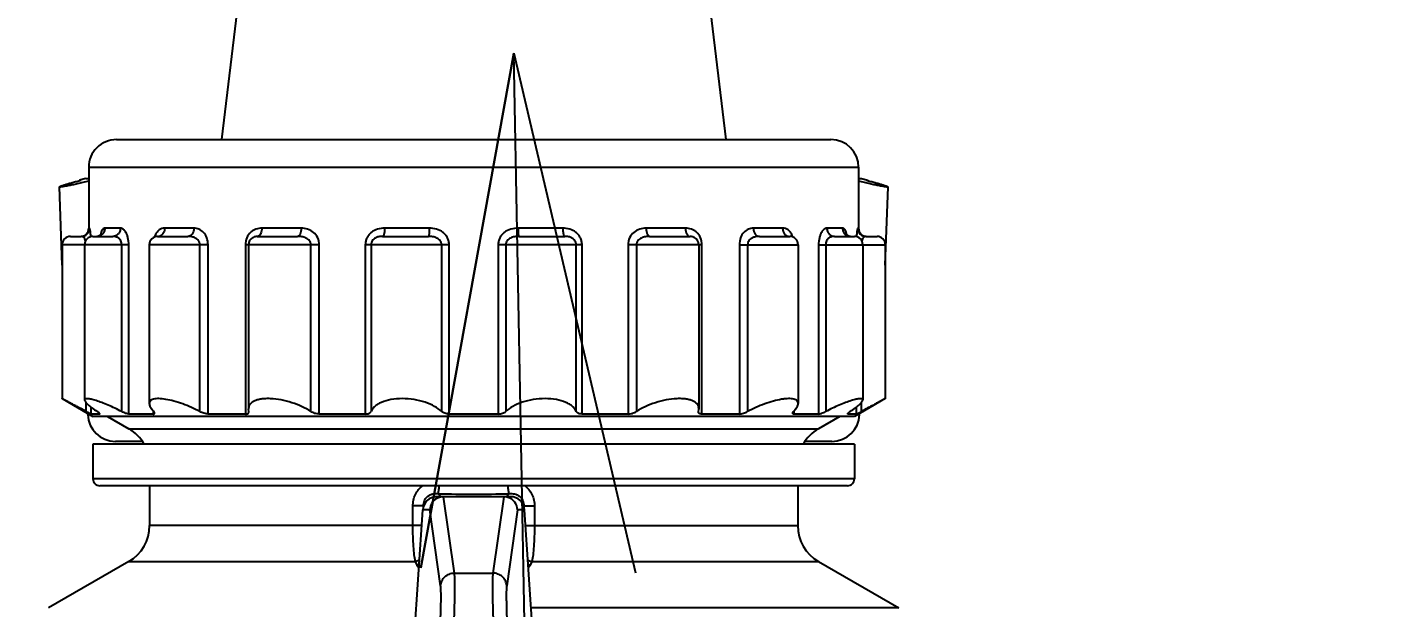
# Model space of a CAD drawing. Header units: millimetres. Extents: x -8417289 to 9420486, y 0 to 166066.
# Drawn here: x -211174.2 to -210978.3, y 101708.2 to 101792.1 of the extents above; entities that cross this region are included whole.
import ezdxf
from ezdxf import colors
from ezdxf.entities.mleader import LeaderData, LeaderLine
from ezdxf.math import Vec2, Vec3

# ---------------------------------------------------------------- set-up
doc = ezdxf.new("R2010")
doc.units = ezdxf.units.MM
doc.header["$MEASUREMENT"] = 0
doc.layers.get('0').update_dxf_attribs({"color": 250, "lineweight": 9})
doc.layers.add('_АР ТЕКСТ', color=250, linetype='Continuous', lineweight=25)
doc.layers.add('АР_тонкая линия', color=250, linetype='Continuous', lineweight=0)
doc.layers.add('ТХ_ВК_трапы', color=5, linetype='Continuous')
doc.layers.add('ТХ_сантехника', color=253, linetype='Continuous')
doc.styles.add('ISOCPEUR', font='isocpeur.TTF')

# ---------------------------------------------------------------- blocks, each defined once
blk = doc.blocks.new('_DotSmall')
at = {"color": 0, "linetype": 'ByBlock', "const_width": 0.5}
blk.add_lwpolyline([(-0.0625, 0, 1), (0.0625, 0, 1)], format="xyb", close=True, dxfattribs=at)
blk = doc.blocks.new('Поливочный кран1.')
at = {"linetype": 'Continuous'}
for p, q in [((-10.07, -188.4), (-7.4, -228.45)), ((9.94, -188.4), (7.28, -228.45)), ((-61.46, -214.3), (-8.35, -214.3)), ((-49.86, -220.99), (-61.46, -214.3)), ((49.74, -220.99), (61.34, -214.3)), ((-6.4, -228.45), (-4.83, -217.5)), ((4.71, -217.5), (6.28, -228.45)), ((-4.42, -230.35), (-2.84, -219.33)), ((2.71, -219.33), (-2.84, -219.33)), ((2.71, -219.33), (4.29, -230.35)), ((-8.48, -220.99), (-49.86, -220.99)), ((-8.48, -220.99), (-8.23, -220.47)), ((8.11, -220.47), (8.36, -220.99)), ((49.74, -220.99), (8.36, -220.99)), ((-46.86, -231.95), (-46.86, -226.19)), ((-7.56, -226.19), (-46.86, -226.19)), ((-8.85, -229.02), (-8.85, -226.19)), ((7.43, -226.19), (46.74, -226.19)), ((8.72, -226.19), (8.72, -229.02)), ((46.74, -231.95), (46.74, -226.19)), ((-7.29, -229.02), (-8.85, -229.02)), ((-7.4, -228.45), (-6.4, -228.45)), ((6.28, -228.45), (7.28, -228.45)), ((7.16, -229.01), (7.17, -229.02)), ((7.17, -229.02), (8.72, -229.02)), ((-5.38, -230.35), (5.25, -230.35)), ((-5.2, -230.79), (-4.76, -230.35)), ((4.63, -230.35), (5.08, -230.79)), ((-55.06, -237.95), (-55.06, -232.95)), ((-55.06, -232.95), (54.94, -232.95)), ((-54.06, -231.95), (53.94, -231.95)), ((54.94, -237.95), (54.94, -232.95)), ((-55.06, -237.95), (54.94, -237.95)), ((-51.8, -238.35), (-47.92, -238.35)), ((47.8, -238.35), (51.68, -238.35)), ((-52.94, -241.95), (-49.86, -240.17)), ((49.74, -240.17), (-49.86, -240.17)), ((52.82, -241.95), (49.74, -240.17)), ((-59.51, -244.52), (-55.06, -241.95)), ((-56.05, -243.99), (-56.05, -242.66)), ((-55.8, -242.21), (-55.81, -242.38)), ((-55.8, -242.21), (-55.51, -242.21)), ((-55.32, -243.3), (-55.32, -242.3)), ((-55.32, -242.3), (-54.09, -242.3)), ((-55.06, -241.95), (54.94, -241.95)), ((-54.09, -242.3), (-54.09, -242.37)), ((-54.09, -242.3), (-54.06, -242.32)), ((-50.91, -266.75), (-50.91, -242.66)), ((-49.88, -266.75), (-49.88, -242.3)), ((-49.88, -242.3), (-46.35, -242.3)), ((-46.35, -242.3), (-46.35, -242.66)), ((-39.63, -266.75), (-39.63, -242.66)), ((-38.44, -266.75), (-38.44, -242.3)), ((-38.44, -242.3), (-33.02, -242.3)), ((-33.02, -242.3), (-33.02, -266.75)), ((-32.53, -242.58), (-32.59, -243.03)), ((-23.58, -266.75), (-23.58, -242.66)), ((-22.36, -266.75), (-22.36, -242.3)), ((-22.36, -242.3), (-15.72, -242.3)), ((-15.72, -242.3), (-15.72, -266.75)), ((-14.88, -242.66), (-14.88, -266.75)), ((-4.69, -266.75), (-4.69, -242.66)), ((-3.6, -266.75), (-3.6, -242.3)), ((-3.6, -242.3), (3.48, -242.3)), ((3.48, -242.3), (3.48, -266.75)), ((4.56, -242.66), (4.56, -266.75)), ((14.76, -266.75), (14.76, -242.66)), ((15.59, -266.75), (15.59, -242.3)), ((15.59, -242.3), (22.24, -242.3)), ((22.24, -242.3), (22.24, -266.75)), ((23.45, -242.66), (23.45, -266.75)), ((32.41, -242.58), (32.47, -243.03)), ((32.89, -266.75), (32.89, -242.3)), ((32.89, -242.3), (38.31, -242.3)), ((38.31, -242.3), (38.31, -266.75)), ((39.5, -242.66), (39.5, -266.75)), ((46.22, -242.75), (46.22, -242.3)), ((46.22, -242.3), (49.76, -242.3)), ((49.76, -242.3), (49.76, -266.75)), ((50.78, -242.66), (50.78, -266.75)), ((53.97, -242.3), (53.93, -242.32)), ((53.97, -242.37), (53.97, -242.3)), ((53.97, -242.3), (55.2, -242.3)), ((59.38, -244.52), (54.94, -241.95)), ((55.2, -242.3), (55.2, -243.3)), ((55.39, -242.21), (55.68, -242.21)), ((55.68, -242.21), (55.68, -242.38)), ((55.93, -242.66), (55.93, -243.99)), ((-59.52, -266.75), (-59.52, -244.52)), ((-56.27, -266.75), (-56.27, -244.33)), ((-46.92, -266.75), (-46.92, -243.83)), ((-32.59, -266.75), (-32.59, -243.01)), ((32.47, -266.75), (32.47, -243.01)), ((46.79, -266.75), (46.79, -243.83)), ((56.14, -266.75), (56.14, -244.33)), ((59.39, -266.75), (59.39, -244.52)), ((-59.52, -263.79), (-59.91, -275.12)), ((59.39, -263.79), (59.78, -275.12)), ((-49.88, -266.75), (-59.52, -266.75)), ((-56.76, -267.95), (-58.32, -267.95)), ((-52.2, -267.95), (-55.07, -267.95)), ((-38.44, -266.75), (-46.92, -266.75)), ((-41.34, -267.95), (-45.72, -267.95)), ((-33.02, -266.75), (-22.36, -266.75)), ((-31.94, -267.82), (-31.93, -267.82)), ((-25.51, -267.95), (-31.32, -267.95)), ((-15.72, -266.75), (-3.6, -266.75)), ((-6.6, -267.95), (-13.21, -267.95)), ((3.48, -266.75), (15.59, -266.75)), ((13.09, -267.95), (6.48, -267.95)), ((22.24, -266.75), (32.89, -266.75)), ((31.19, -267.95), (25.38, -267.95)), ((31.81, -267.82), (31.81, -267.82)), ((38.31, -266.75), (46.79, -266.75)), ((45.59, -267.95), (41.22, -267.95)), ((49.76, -266.75), (59.39, -266.75)), ((54.94, -267.95), (52.07, -267.95)), ((58.19, -267.95), (56.64, -267.95)), ((-55.66, -277.95), (-55.66, -269.15)), ((-55.66, -269.15), (-55.56, -269.15)), ((-53.34, -269.15), (-51.09, -269.15)), ((-44.69, -269.15), (-40.47, -269.15)), ((-30.66, -269.15), (-24.97, -269.15)), ((-12.93, -269.15), (-6.47, -269.15)), ((6.34, -269.15), (12.81, -269.15)), ((24.85, -269.15), (30.53, -269.15)), ((40.35, -269.15), (44.57, -269.15)), ((50.97, -269.15), (53.22, -269.15)), ((55.44, -269.15), (55.54, -269.15)), ((55.54, -277.95), (55.54, -269.15)), ((-56.98, -276.04), (-56.98, -276.1)), ((-56.76, -276.1), (-56.98, -276.1)), ((-56.06, -276.35), (-56.98, -276.1)), ((55.94, -276.35), (56.86, -276.1)), ((56.86, -276.1), (56.64, -276.1)), ((56.86, -276.04), (56.86, -276.1)), ((-55.66, -276.35), (-56.06, -276.35)), ((55.54, -277.95), (-55.66, -277.95)), ((55.94, -276.35), (55.54, -276.35)), ((51.54, -281.95), (-51.66, -281.95)), ((-34.06, -301.95), (-36.48, -281.95)), ((33.94, -301.95), (36.36, -281.95))]:
    blk.add_line(p, q, dxfattribs=at)
for points in [[(-54.48, -267.95), (-54.39, -267.96), (-54.13, -268.03), (-53.95, -268.15), (-53.87, -268.24), (-53.86, -268.25)], [(53.75, -268.21), (53.74, -268.24), (53.74, -268.24), (53.84, -268.14), (54.02, -268.02), (54.28, -267.95), (54.36, -267.95)]]:
    blk.add_lwpolyline(points, dxfattribs=at)
for centre, radius, start, end in [((-52.86, -226.19), 6, 0, 60), ((-8.65, -222.72), 2.29, 71.3572, 79.3395), ((8.53, -222.72), 2.29, 100.6614, 108.6434), ((52.74, -226.19), 6, 120, 180), ((-4.39, -228.33), 2.02, 183.4405, 251.9753), ((4.27, -228.33), 2.02, 288.0247, 356.5595), ((-0.06, -412.23), 181.51, 89.9994, 91.6211), ((-4.39, -228.33), 2.02, 252.0481, 269.2567), ((-0.05, -411.76), 181.04, 88.3768, 90.0027), ((4.27, -228.33), 2.02, 270.7433, 287.9519), ((-54.06, -232.95), 1, 89.9999, 180), ((53.94, -232.95), 1, 0, 90.0004), ((-51.8, -242.35), 4, 90, 178), ((-52.86, -234.97), 6, 300, 330.0886), ((52.74, -234.97), 6, 209.9114, 240), ((51.68, -242.35), 4, 2, 90), ((-58.32, -266.75), 1.2, 180, 270), ((-56.86, -269.15), 1.2, 0, 90), ((-56.76, -269.15), 1.2, 359.9465, 89.9464), ((-55.07, -266.75), 1.2, 180, 270), ((-49.78, -267.31), 4.27, 191.2609, 192.9948), ((-50.26, -267.42), 3.78, 193.029, 193.558), ((-45.72, -266.75), 1.2, 180, 270), ((-31.39, -266.75), 1.2, 179.9975, 242.6515), ((31.27, -266.75), 1.2, 297.4197, 0), ((45.53, -268.71), 0.761, 90.1554, 93.5762), ((45.59, -266.75), 1.2, 270, 0), ((54.94, -266.75), 1.2, 270, 0), ((56.64, -269.15), 1.2, 90.0536, 180.0535), ((56.74, -269.15), 1.2, 90, 180), ((58.19, -266.75), 1.2, 270, 0), ((-51.66, -277.95), 4, 180, 270), ((51.54, -277.95), 4, 270, 0)]:
    blk.add_arc(centre, radius, start, end, dxfattribs=at)
for centre, major_axis, ratio, start_param, end_param in [((-5.41, -228.35), (1.5, -1.35), 0.98598, -2.349169, -0.83066), ((5.28, -228.35), (-1.5, -1.35), 0.98598, 0.83066, 2.349169), ((-4, -228.35), (-1.64, -1.48), 0.822492, 0.728351, 0.740136), ((3.88, -228.35), (1.64, -1.48), 0.822492, -0.740136, -0.728351)]:
    blk.add_ellipse(centre, major_axis=major_axis, ratio=ratio, start_param=start_param, end_param=end_param, dxfattribs=at)
for points, knots in [([(-2.84, -219.33), (-2.83, -219.23), (-2.81, -219.01), (-2.79, -218.44), (-2.77, -217.51), (-2.78, -216.18), (-2.81, -214.61), (-2.86, -212.88), (-2.95, -210.53), (-3.03, -208.76), (-3.11, -207.6)], [0, 0, 0, 0, 0.024556, 0.057395, 0.146132, 0.261661, 0.39795, 0.547867, 0.703575, 1, 1, 1, 1]), ([(2.98, -207.6), (2.91, -208.76), (2.82, -210.53), (2.73, -212.88), (2.69, -214.61), (2.66, -216.18), (2.65, -217.51), (2.66, -218.44), (2.69, -219.01), (2.7, -219.23), (2.71, -219.33)], [0, 0, 0, 0, 0.296425, 0.452133, 0.60205, 0.738339, 0.853868, 0.942605, 0.975444, 1, 1, 1, 1]), ([(-4.83, -217.5), (-4.82, -217.43), (-4.8, -217.26), (-4.78, -216.83), (-4.77, -216.14), (-4.78, -215.14), (-4.8, -213.96), (-4.85, -212.66), (-4.94, -210.9), (-5.03, -209.57), (-5.1, -208.71)], [0, 0, 0, 0, 0.024607, 0.057462, 0.146204, 0.261729, 0.398016, 0.547922, 0.703607, 1, 1, 1, 1]), ([(4.98, -208.71), (4.91, -209.57), (4.82, -210.9), (4.73, -212.66), (4.68, -213.96), (4.65, -215.14), (4.65, -216.14), (4.66, -216.83), (4.68, -217.26), (4.7, -217.43), (4.71, -217.5)], [0, 0, 0, 0, 0.296393, 0.452078, 0.601984, 0.738271, 0.853796, 0.942538, 0.975393, 1, 1, 1, 1]), ([(-4.83, -217.5), (-4.82, -217.74), (-4.69, -218.23), (-4.23, -218.83), (-3.59, -219.23), (-3.09, -219.33), (-2.84, -219.33)], [0, 0, 0, 0, 0.245877, 0.494738, 0.746635, 1, 1, 1, 1]), ([(4.71, -217.5), (4.69, -217.74), (4.56, -218.23), (4.11, -218.83), (3.46, -219.23), (2.96, -219.33), (2.71, -219.33)], [0, 0, 0, 0, 0.245877, 0.494738, 0.746635, 1, 1, 1, 1]), ([(-8.85, -226.19), (-8.85, -225.67), (-8.83, -224.66), (-8.76, -223.24), (-8.66, -222.03), (-8.55, -221.3), (-8.48, -220.99)], [0, 0, 0, 0, 0.301364, 0.580344, 0.817894, 1, 1, 1, 1]), ([(-7.88, -221.2), (-7.93, -221.17), (-8.12, -221.08), (-8.33, -221.02), (-8.48, -220.99)], [0, 0, 0, 0, 0.251727, 1, 1, 1, 1]), ([(-8.23, -220.47), (-8.21, -220.44), (-8.15, -220.31), (-8.06, -220.19), (-7.99, -220.11)], [0, 0, 0, 0, 0.240567, 1, 1, 1, 1]), ([(7.76, -221.2), (7.81, -221.17), (8, -221.08), (8.2, -221.02), (8.36, -220.99)], [0, 0, 0, 0, 0.251727, 1, 1, 1, 1]), ([(7.87, -220.11), (7.89, -220.14), (7.98, -220.25), (8.06, -220.37), (8.11, -220.47)], [0, 0, 0, 0, 0.260757, 1, 1, 1, 1]), ([(8.36, -220.99), (8.43, -221.3), (8.53, -222.03), (8.64, -223.24), (8.71, -224.66), (8.72, -225.67), (8.72, -226.19)], [0, 0, 0, 0, 0.182106, 0.419656, 0.698636, 1, 1, 1, 1]), ([(-7.41, -231.98), (-7.63, -231.81), (-8.05, -231.41), (-8.51, -230.69), (-8.79, -229.88), (-8.85, -229.3), (-8.85, -229.02)], [0, 0, 0, 0, 0.249085, 0.498748, 0.749193, 1, 1, 1, 1]), ([(-5.2, -230.79), (-5.45, -230.82), (-5.97, -230.8), (-6.58, -230.54), (-6.96, -230.17), (-7.17, -229.82), (-7.29, -229.43), (-7.3, -229.15), (-7.29, -229.02)], [0, 0, 0, 0, 0.240807, 0.485893, 0.612891, 0.742071, 0.871877, 1, 1, 1, 1]), ([(7.17, -229.02), (7.17, -229.15), (7.16, -229.43), (7.05, -229.82), (6.84, -230.17), (6.46, -230.54), (5.85, -230.8), (5.33, -230.82), (5.08, -230.79)], [0, 0, 0, 0, 0.128132, 0.257938, 0.387114, 0.514108, 0.759189, 1, 1, 1, 1]), ([(8.72, -229.02), (8.72, -229.3), (8.66, -229.88), (8.38, -230.69), (7.92, -231.41), (7.51, -231.81), (7.28, -231.98)], [0, 0, 0, 0, 0.250817, 0.501262, 0.750919, 1, 1, 1, 1]), ([(-5.2, -230.79), (-5.18, -230.84), (-5.14, -230.99), (-5.1, -231.24), (-5.06, -231.57), (-5.04, -231.81), (-5.03, -231.94)], [0, 0, 0, 0, 0.1481, 0.371756, 0.66039, 1, 1, 1, 1]), ([(5.08, -230.79), (5.05, -230.84), (5.02, -230.99), (4.97, -231.24), (4.93, -231.57), (4.91, -231.81), (4.9, -231.94)], [0, 0, 0, 0, 0.148101, 0.371757, 0.66039, 1, 1, 1, 1]), ([(-59.52, -244.52), (-59.52, -244.52), (-59.47, -244.5), (-59.45, -244.49), (-59.35, -244.44), (-59.24, -244.38), (-59.1, -244.3), (-58.85, -244.17), (-58.48, -243.97), (-57.97, -243.7), (-57.38, -243.39), (-56.73, -243.03), (-56.29, -242.79), (-56.05, -242.66)], [0, 0, 0, 0, 0.004823, 0.019188, 0.042898, 0.075729, 0.117286, 0.167108, 0.289566, 0.438599, 0.609644, 0.798298, 1, 1, 1, 1]), ([(-54.45, -242.66), (-54.7, -242.84), (-55.15, -243.16), (-55.66, -243.57), (-55.97, -243.87), (-56.13, -244.05), (-56.23, -244.2), (-56.27, -244.3), (-56.27, -244.34)], [0, 0, 0, 0, 0.365181, 0.662189, 0.780207, 0.875854, 0.948535, 1, 1, 1, 1]), ([(-56.27, -244.34), (-56.27, -244.37), (-56.25, -244.44), (-56.15, -244.5), (-56.01, -244.52), (-55.82, -244.52), (-55.58, -244.49), (-55.29, -244.43), (-54.97, -244.35), (-54.46, -244.2), (-53.75, -243.95), (-52.84, -243.58), (-51.88, -243.15), (-51.23, -242.83), (-50.91, -242.66)], [0, 0, 0, 0, 0.015376, 0.032589, 0.056496, 0.088942, 0.130382, 0.180579, 0.239047, 0.305041, 0.456195, 0.626859, 0.810253, 1, 1, 1, 1]), ([(-55.32, -242.3), (-55.33, -242.3), (-55.36, -242.31), (-55.41, -242.33), (-55.48, -242.36), (-55.57, -242.4), (-55.68, -242.46), (-55.84, -242.54), (-55.97, -242.61), (-56.05, -242.66)], [0, 0, 0, 0, 0.037762, 0.106407, 0.203988, 0.327059, 0.47192, 0.634849, 1, 1, 1, 1]), ([(-54.23, -242.5), (-54.25, -242.51), (-54.32, -242.57), (-54.39, -242.62), (-54.45, -242.66)], [0, 0, 0, 0, 0.225052, 1, 1, 1, 1]), ([(-54.1, -242.39), (-54.11, -242.4), (-54.15, -242.44), (-54.2, -242.47), (-54.23, -242.5)], [0, 0, 0, 0, 0.205735, 1, 1, 1, 1]), ([(-54.06, -242.32), (-54.06, -242.33), (-54.07, -242.35), (-54.09, -242.37), (-54.1, -242.39)], [0, 0, 0, 0, 0.373212, 1, 1, 1, 1]), ([(-49.88, -242.3), (-49.95, -242.3), (-50.1, -242.33), (-50.34, -242.4), (-50.62, -242.52), (-50.81, -242.61), (-50.91, -242.66)], [0, 0, 0, 0, 0.174203, 0.413963, 0.696673, 1, 1, 1, 1]), ([(-46.28, -242.66), (-46.38, -242.77), (-46.55, -242.97), (-46.75, -243.27), (-46.88, -243.55), (-46.92, -243.74), (-46.92, -243.83)], [0, 0, 0, 0, 0.311958, 0.582075, 0.809832, 1, 1, 1, 1]), ([(-46.92, -243.83), (-46.92, -243.9), (-46.89, -244.04), (-46.77, -244.23), (-46.56, -244.37), (-46.28, -244.46), (-45.93, -244.52), (-45.52, -244.53), (-45.04, -244.5), (-44.31, -244.4), (-43.31, -244.17), (-42.08, -243.77), (-40.83, -243.27), (-40.02, -242.87), (-39.63, -242.66)], [0, 0, 0, 0, 0.026388, 0.052621, 0.082512, 0.118805, 0.162929, 0.21523, 0.27544, 0.342764, 0.494369, 0.66039, 0.831496, 1, 1, 1, 1]), ([(-46.35, -242.3), (-46.32, -242.3), (-46.27, -242.3), (-46.2, -242.32), (-46.15, -242.36), (-46.15, -242.4), (-46.15, -242.41)], [0, 0, 0, 0, 0.338666, 0.598343, 0.802564, 1, 1, 1, 1]), ([(-46.15, -242.41), (-46.15, -242.45), (-46.18, -242.55), (-46.24, -242.62), (-46.28, -242.66)], [0, 0, 0, 0, 0.411401, 1, 1, 1, 1]), ([(-38.44, -242.3), (-38.53, -242.3), (-38.73, -242.32), (-39.13, -242.43), (-39.43, -242.56), (-39.63, -242.66)], [0, 0, 0, 0, 0.217505, 0.469775, 1, 1, 1, 1]), ([(-33.02, -242.3), (-32.95, -242.3), (-32.82, -242.31), (-32.66, -242.36), (-32.55, -242.46), (-32.53, -242.54), (-32.53, -242.58)], [0, 0, 0, 0, 0.338605, 0.60334, 0.810323, 1, 1, 1, 1]), ([(-32.59, -243.03), (-32.59, -243.14), (-32.56, -243.37), (-32.4, -243.68), (-32.13, -243.96), (-31.76, -244.18), (-31.3, -244.35), (-30.74, -244.47), (-30.11, -244.53), (-29.14, -244.52), (-27.85, -244.36), (-26.32, -243.96), (-24.87, -243.4), (-23.98, -242.92), (-23.58, -242.66)], [0, 0, 0, 0, 0.033659, 0.067394, 0.104034, 0.145997, 0.194811, 0.251089, 0.314672, 0.384696, 0.538417, 0.699526, 0.856126, 1, 1, 1, 1]), ([(-22.36, -242.3), (-22.58, -242.3), (-23.01, -242.37), (-23.4, -242.55), (-23.58, -242.66)], [0, 0, 0, 0, 0.513365, 1, 1, 1, 1]), ([(-15.72, -242.3), (-15.61, -242.3), (-15.44, -242.31), (-15.22, -242.37), (-15.03, -242.46), (-14.92, -242.58), (-14.88, -242.66)], [0, 0, 0, 0, 0.320334, 0.530672, 0.711944, 1, 1, 1, 1]), ([(-14.88, -242.66), (-14.82, -242.8), (-14.67, -243.06), (-14.33, -243.42), (-13.89, -243.74), (-13.13, -244.12), (-11.94, -244.44), (-10.35, -244.57), (-8.68, -244.43), (-7.1, -244.05), (-5.75, -243.48), (-4.99, -242.95), (-4.69, -242.66)], [0, 0, 0, 0, 0.039253, 0.0822, 0.13014, 0.183946, 0.309599, 0.455055, 0.608625, 0.756472, 0.88836, 1, 1, 1, 1]), ([(-3.6, -242.3), (-3.81, -242.3), (-4.21, -242.36), (-4.56, -242.54), (-4.69, -242.66)], [0, 0, 0, 0, 0.554873, 1, 1, 1, 1]), ([(3.48, -242.3), (3.69, -242.3), (4.08, -242.36), (4.44, -242.54), (4.56, -242.66)], [0, 0, 0, 0, 0.554873, 1, 1, 1, 1]), ([(4.56, -242.66), (4.87, -242.95), (5.62, -243.48), (6.98, -244.05), (8.56, -244.43), (10.23, -244.57), (11.82, -244.44), (13.01, -244.12), (13.77, -243.74), (14.21, -243.42), (14.54, -243.06), (14.7, -242.8), (14.76, -242.66)], [0, 0, 0, 0, 0.111651, 0.24357, 0.391454, 0.545035, 0.690472, 0.816088, 0.869881, 0.917809, 0.960748, 1, 1, 1, 1]), ([(15.59, -242.3), (15.49, -242.3), (15.32, -242.31), (15.1, -242.37), (14.91, -242.46), (14.79, -242.58), (14.76, -242.66)], [0, 0, 0, 0, 0.320334, 0.530672, 0.711944, 1, 1, 1, 1]), ([(22.24, -242.3), (22.46, -242.3), (22.88, -242.37), (23.28, -242.55), (23.45, -242.66)], [0, 0, 0, 0, 0.513365, 1, 1, 1, 1]), ([(23.45, -242.66), (23.86, -242.92), (24.75, -243.4), (26.2, -243.96), (27.73, -244.36), (29.02, -244.52), (29.98, -244.53), (30.62, -244.47), (31.17, -244.35), (31.64, -244.18), (32.01, -243.96), (32.27, -243.69), (32.43, -243.37), (32.46, -243.14), (32.47, -243.03)], [0, 0, 0, 0, 0.143868, 0.300478, 0.461602, 0.615325, 0.685351, 0.748929, 0.805205, 0.854022, 0.895983, 0.932627, 0.966355, 1, 1, 1, 1]), ([(32.89, -242.3), (32.82, -242.3), (32.7, -242.31), (32.53, -242.36), (32.43, -242.46), (32.41, -242.54), (32.41, -242.58)], [0, 0, 0, 0, 0.338605, 0.60334, 0.810323, 1, 1, 1, 1]), ([(38.31, -242.3), (38.41, -242.3), (38.6, -242.32), (39.01, -242.43), (39.31, -242.56), (39.5, -242.66)], [0, 0, 0, 0, 0.217505, 0.469775, 1, 1, 1, 1]), ([(39.5, -242.66), (39.9, -242.87), (40.71, -243.27), (41.95, -243.77), (43.19, -244.17), (44.34, -244.43), (45.22, -244.53), (45.81, -244.52), (46.16, -244.46), (46.44, -244.37), (46.64, -244.23), (46.77, -244.04), (46.79, -243.9), (46.79, -243.83)], [0, 0, 0, 0, 0.168531, 0.339691, 0.505754, 0.657387, 0.784828, 0.837119, 0.881227, 0.917505, 0.947384, 0.973611, 1, 1, 1, 1]), ([(46.22, -242.3), (46.19, -242.3), (46.14, -242.3), (46.07, -242.32), (46.03, -242.36), (46.02, -242.4), (46.02, -242.41)], [0, 0, 0, 0, 0.338666, 0.598343, 0.802564, 1, 1, 1, 1]), ([(46.02, -242.41), (46.02, -242.45), (46.06, -242.55), (46.12, -242.62), (46.16, -242.66)], [0, 0, 0, 0, 0.411401, 1, 1, 1, 1]), ([(46.79, -243.83), (46.79, -243.74), (46.76, -243.55), (46.63, -243.27), (46.42, -242.97), (46.25, -242.77), (46.16, -242.66)], [0, 0, 0, 0, 0.190169, 0.417913, 0.688028, 1, 1, 1, 1]), ([(49.76, -242.3), (49.82, -242.3), (49.97, -242.33), (50.22, -242.4), (50.49, -242.52), (50.69, -242.61), (50.78, -242.66)], [0, 0, 0, 0, 0.174203, 0.413963, 0.696673, 1, 1, 1, 1]), ([(50.78, -242.66), (51.11, -242.83), (51.76, -243.15), (52.72, -243.58), (53.63, -243.95), (54.33, -244.2), (54.84, -244.35), (55.17, -244.43), (55.46, -244.49), (55.69, -244.52), (55.88, -244.52), (56.03, -244.5), (56.12, -244.44), (56.14, -244.37), (56.14, -244.34)], [0, 0, 0, 0, 0.189778, 0.373226, 0.543929, 0.695106, 0.761094, 0.819553, 0.869731, 0.911133, 0.943558, 0.967422, 0.984619, 1, 1, 1, 1]), ([(53.93, -242.32), (53.93, -242.33), (53.95, -242.35), (53.97, -242.37), (53.98, -242.39)], [0, 0, 0, 0, 0.373212, 1, 1, 1, 1]), ([(53.98, -242.39), (53.99, -242.4), (54.03, -242.44), (54.07, -242.47), (54.11, -242.5)], [0, 0, 0, 0, 0.205735, 1, 1, 1, 1]), ([(54.11, -242.5), (54.12, -242.51), (54.2, -242.57), (54.27, -242.62), (54.32, -242.66)], [0, 0, 0, 0, 0.225052, 1, 1, 1, 1]), ([(56.14, -244.34), (56.14, -244.3), (56.11, -244.2), (56.01, -244.05), (55.85, -243.87), (55.54, -243.57), (55.03, -243.16), (54.58, -242.84), (54.32, -242.66)], [0, 0, 0, 0, 0.051521, 0.124242, 0.219926, 0.337947, 0.63489, 1, 1, 1, 1]), ([(55.2, -242.3), (55.21, -242.3), (55.24, -242.31), (55.29, -242.33), (55.36, -242.36), (55.45, -242.4), (55.55, -242.46), (55.72, -242.54), (55.84, -242.61), (55.93, -242.66)], [0, 0, 0, 0, 0.037762, 0.106407, 0.203988, 0.327059, 0.47192, 0.634849, 1, 1, 1, 1]), ([(55.93, -242.66), (56.38, -242.91), (57.02, -243.26), (57.84, -243.7), (58.35, -243.97), (58.77, -244.2), (59.06, -244.35), (59.23, -244.44), (59.32, -244.48), (59.37, -244.51), (59.39, -244.52)], [0, 0, 0, 0, 0.390355, 0.561424, 0.710464, 0.832931, 0.924296, 0.95713, 0.980838, 1, 1, 1, 1]), ([(-56.66, -267.94), (-56.6, -267.93), (-56.49, -267.9), (-56.33, -267.78), (-56.2, -267.57), (-56.14, -267.4), (-56.12, -267.3)], [0, 0, 0, 0, 0.183207, 0.390358, 0.652602, 1, 1, 1, 1]), ([(-55.56, -269.15), (-55.56, -269.15), (-55.53, -269.13), (-55.51, -269.07), (-55.48, -268.98), (-55.44, -268.77), (-55.39, -268.41), (-55.37, -268.09), (-55.36, -267.91)], [0, 0, 0, 0, 0.022118, 0.067212, 0.141432, 0.247633, 0.560328, 1, 1, 1, 1]), ([(-53.34, -269.15), (-53.34, -268.99), (-53.4, -268.68), (-53.65, -268.28), (-54.03, -268.02), (-54.34, -267.95), (-54.48, -267.95)], [0, 0, 0, 0, 0.25488, 0.506937, 0.754923, 1, 1, 1, 1]), ([(-53.94, -268.31), (-53.92, -268.38), (-53.88, -268.51), (-53.81, -268.71), (-53.72, -268.89), (-53.61, -269.04), (-53.48, -269.13), (-53.38, -269.15), (-53.34, -269.15)], [0, 0, 0, 0, 0.193827, 0.364617, 0.578033, 0.745822, 0.880384, 1, 1, 1, 1]), ([(-52.2, -267.95), (-52.05, -267.95), (-51.76, -267.93), (-51.33, -267.74), (-50.99, -267.33), (-50.91, -266.95), (-50.91, -266.75)], [0, 0, 0, 0, 0.215881, 0.438952, 0.693967, 1, 1, 1, 1]), ([(-51.09, -269.15), (-51.09, -268.99), (-51.15, -268.68), (-51.39, -268.29), (-51.76, -268.01), (-52.05, -267.95), (-52.2, -267.95)], [0, 0, 0, 0, 0.259806, 0.51398, 0.759968, 1, 1, 1, 1]), ([(-51.09, -269.15), (-51.02, -269.15), (-50.87, -269.13), (-50.66, -269.01), (-50.45, -268.81), (-50.27, -268.53), (-50.11, -268.17), (-49.93, -267.58), (-49.88, -267.09), (-49.88, -266.75)], [0, 0, 0, 0, 0.072521, 0.153037, 0.248153, 0.362531, 0.497889, 0.652673, 1, 1, 1, 1]), ([(-46.18, -267.84), (-46.17, -267.87), (-46.14, -267.96), (-46.11, -268.05), (-46.08, -268.11)], [0, 0, 0, 0, 0.255222, 1, 1, 1, 1]), ([(-46.08, -268.11), (-46.01, -268.28), (-45.84, -268.58), (-45.49, -268.92), (-45.1, -269.11), (-44.82, -269.15), (-44.69, -269.15)], [0, 0, 0, 0, 0.295772, 0.552087, 0.781099, 1, 1, 1, 1]), ([(-44.69, -269.15), (-44.69, -268.99), (-44.74, -268.69), (-44.94, -268.3), (-45.26, -268.02), (-45.53, -267.95), (-45.65, -267.95)], [0, 0, 0, 0, 0.274618, 0.535529, 0.775696, 1, 1, 1, 1]), ([(-41.34, -267.95), (-41.15, -267.95), (-40.78, -267.93), (-40.32, -267.78), (-40, -267.57), (-39.8, -267.34), (-39.66, -267.06), (-39.63, -266.86), (-39.63, -266.75)], [0, 0, 0, 0, 0.24042, 0.481774, 0.605355, 0.732636, 0.864539, 1, 1, 1, 1]), ([(-40.47, -269.15), (-40.47, -269), (-40.51, -268.69), (-40.69, -268.3), (-40.98, -268.02), (-41.23, -267.95), (-41.34, -267.95)], [0, 0, 0, 0, 0.285163, 0.551142, 0.787348, 1, 1, 1, 1]), ([(-40.47, -269.15), (-40.23, -269.15), (-39.71, -269.05), (-39.02, -268.56), (-38.55, -267.75), (-38.44, -267.09), (-38.44, -266.75)], [0, 0, 0, 0, 0.209302, 0.440213, 0.706307, 1, 1, 1, 1]), ([(-33.02, -266.75), (-33.02, -267.09), (-32.89, -267.76), (-32.42, -268.46), (-31.92, -268.83), (-31.39, -269.08), (-30.95, -269.15), (-30.66, -269.15)], [0, 0, 0, 0, 0.273515, 0.529677, 0.650989, 0.768872, 1, 1, 1, 1]), ([(-31.93, -267.82), (-31.84, -267.87), (-31.63, -267.93), (-31.42, -267.95), (-31.32, -267.95)], [0, 0, 0, 0, 0.509452, 1, 1, 1, 1]), ([(-30.66, -269.15), (-30.66, -269), (-30.69, -268.7), (-30.8, -268.36), (-30.94, -268.15), (-31.06, -268.04), (-31.18, -267.97), (-31.27, -267.95), (-31.32, -267.95)], [0, 0, 0, 0, 0.31049, 0.589275, 0.709967, 0.817004, 0.912208, 1, 1, 1, 1]), ([(-25.51, -267.95), (-25.3, -267.95), (-24.88, -267.93), (-24.36, -267.79), (-24, -267.57), (-23.77, -267.35), (-23.61, -267.07), (-23.58, -266.86), (-23.58, -266.75)], [0, 0, 0, 0, 0.24949, 0.498423, 0.623309, 0.748512, 0.874088, 1, 1, 1, 1]), ([(-24.97, -269.15), (-24.97, -269), (-24.99, -268.71), (-25.09, -268.37), (-25.2, -268.16), (-25.29, -268.04), (-25.39, -267.97), (-25.47, -267.95), (-25.51, -267.95)], [0, 0, 0, 0, 0.326693, 0.61465, 0.735054, 0.83765, 0.92405, 1, 1, 1, 1]), ([(-24.97, -269.15), (-24.66, -269.15), (-24.02, -269.06), (-23.15, -268.59), (-22.52, -267.78), (-22.36, -267.09), (-22.36, -266.75)], [0, 0, 0, 0, 0.238259, 0.482864, 0.737471, 1, 1, 1, 1]), ([(-15.72, -266.75), (-15.72, -266.92), (-15.67, -267.27), (-15.5, -267.76), (-15.21, -268.2), (-14.72, -268.68), (-13.95, -269.07), (-13.27, -269.15), (-12.93, -269.15)], [0, 0, 0, 0, 0.127516, 0.254516, 0.380616, 0.505778, 0.752966, 1, 1, 1, 1]), ([(-14.88, -266.75), (-14.88, -266.86), (-14.85, -267.06), (-14.71, -267.34), (-14.51, -267.57), (-14.2, -267.78), (-13.75, -267.93), (-13.39, -267.95), (-13.21, -267.95)], [0, 0, 0, 0, 0.137862, 0.272104, 0.40131, 0.525874, 0.765168, 1, 1, 1, 1]), ([(-12.93, -269.15), (-12.93, -269), (-12.94, -268.77), (-12.98, -268.49), (-13.01, -268.31), (-13.05, -268.16), (-13.1, -268.04), (-13.16, -267.95), (-13.21, -267.95)], [0, 0, 0, 0, 0.361996, 0.526677, 0.672364, 0.794389, 0.889626, 1, 1, 1, 1]), ([(-6.6, -267.95), (-6.4, -267.95), (-5.98, -267.93), (-5.47, -267.79), (-5.11, -267.57), (-4.88, -267.35), (-4.73, -267.07), (-4.69, -266.86), (-4.69, -266.75)], [0, 0, 0, 0, 0.247761, 0.496051, 0.62124, 0.74704, 0.873354, 1, 1, 1, 1]), ([(-6.47, -269.15), (-6.47, -269), (-6.47, -268.77), (-6.49, -268.49), (-6.5, -268.31), (-6.52, -268.16), (-6.55, -268.05), (-6.57, -267.99), (-6.59, -267.95), (-6.6, -267.95)], [0, 0, 0, 0, 0.375749, 0.545848, 0.695194, 0.818388, 0.911261, 0.970976, 1, 1, 1, 1]), ([(-6.47, -269.15), (-6.12, -269.15), (-5.43, -269.07), (-4.63, -268.68), (-4.12, -268.2), (-3.83, -267.76), (-3.64, -267.27), (-3.6, -266.92), (-3.6, -266.75)], [0, 0, 0, 0, 0.248861, 0.497993, 0.623382, 0.748867, 0.874444, 1, 1, 1, 1]), ([(3.48, -266.75), (3.48, -266.92), (3.52, -267.27), (3.7, -267.76), (4, -268.2), (4.51, -268.68), (5.3, -269.07), (6, -269.15), (6.34, -269.15)], [0, 0, 0, 0, 0.125535, 0.251073, 0.376546, 0.501927, 0.751099, 1, 1, 1, 1]), ([(4.56, -266.75), (4.56, -266.86), (4.6, -267.07), (4.76, -267.35), (4.99, -267.57), (5.35, -267.79), (5.86, -267.93), (6.27, -267.95), (6.48, -267.95)], [0, 0, 0, 0, 0.1266, 0.252865, 0.378657, 0.503866, 0.752202, 1, 1, 1, 1]), ([(6.34, -269.15), (6.34, -269), (6.35, -268.77), (6.36, -268.49), (6.38, -268.31), (6.4, -268.16), (6.42, -268.05), (6.44, -267.99), (6.47, -267.95), (6.48, -267.95)], [0, 0, 0, 0, 0.375749, 0.545848, 0.695194, 0.818388, 0.911261, 0.970976, 1, 1, 1, 1]), ([(12.81, -269.15), (13.15, -269.15), (13.83, -269.07), (14.6, -268.68), (15.09, -268.2), (15.37, -267.76), (15.55, -267.27), (15.59, -266.92), (15.59, -266.75)], [0, 0, 0, 0, 0.246989, 0.494132, 0.619303, 0.745416, 0.872462, 1, 1, 1, 1]), ([(12.81, -269.15), (12.81, -269), (12.82, -268.77), (12.85, -268.49), (12.89, -268.31), (12.93, -268.16), (12.98, -268.04), (13.04, -267.95), (13.09, -267.95)], [0, 0, 0, 0, 0.361996, 0.526677, 0.672364, 0.794389, 0.889626, 1, 1, 1, 1]), ([(13.09, -267.95), (13.27, -267.95), (13.63, -267.93), (14.08, -267.78), (14.39, -267.57), (14.59, -267.34), (14.73, -267.06), (14.76, -266.86), (14.76, -266.75)], [0, 0, 0, 0, 0.234794, 0.474037, 0.598572, 0.727781, 0.862085, 1, 1, 1, 1]), ([(22.24, -266.75), (22.24, -267.09), (22.39, -267.78), (23.02, -268.59), (23.9, -269.06), (24.53, -269.15), (24.85, -269.15)], [0, 0, 0, 0, 0.26248, 0.517061, 0.761706, 1, 1, 1, 1]), ([(23.45, -266.75), (23.45, -266.86), (23.49, -267.07), (23.65, -267.35), (23.88, -267.57), (24.24, -267.79), (24.75, -267.93), (25.17, -267.95), (25.38, -267.95)], [0, 0, 0, 0, 0.125875, 0.251413, 0.3766, 0.501505, 0.750476, 1, 1, 1, 1]), ([(24.85, -269.15), (24.85, -269), (24.87, -268.71), (24.96, -268.37), (25.08, -268.16), (25.17, -268.04), (25.27, -267.97), (25.35, -267.95), (25.38, -267.95)], [0, 0, 0, 0, 0.326693, 0.61465, 0.735054, 0.83765, 0.92405, 1, 1, 1, 1]), ([(30.53, -269.15), (30.82, -269.15), (31.27, -269.08), (31.8, -268.83), (32.3, -268.46), (32.77, -267.76), (32.89, -267.09), (32.89, -266.75)], [0, 0, 0, 0, 0.23108, 0.348931, 0.470218, 0.726404, 1, 1, 1, 1]), ([(30.53, -269.15), (30.53, -269.02), (30.56, -268.77), (30.65, -268.42), (30.81, -268.15), (30.95, -268.02), (31.03, -267.99)], [0, 0, 0, 0, 0.296212, 0.570929, 0.806933, 1, 1, 1, 1]), ([(31.03, -267.99), (31.04, -267.98), (31.1, -267.96), (31.15, -267.95), (31.19, -267.95)], [0, 0, 0, 0, 0.258699, 1, 1, 1, 1]), ([(31.19, -267.95), (31.3, -267.95), (31.51, -267.93), (31.71, -267.87), (31.81, -267.82)], [0, 0, 0, 0, 0.490555, 1, 1, 1, 1]), ([(38.31, -266.75), (38.31, -267.09), (38.43, -267.75), (38.9, -268.56), (39.58, -269.05), (40.1, -269.15), (40.35, -269.15)], [0, 0, 0, 0, 0.29364, 0.559712, 0.790666, 1, 1, 1, 1]), ([(39.5, -266.75), (39.5, -266.86), (39.54, -267.06), (39.67, -267.34), (39.88, -267.57), (40.2, -267.78), (40.65, -267.93), (41.03, -267.95), (41.22, -267.95)], [0, 0, 0, 0, 0.135421, 0.267285, 0.394555, 0.518157, 0.759547, 1, 1, 1, 1]), ([(40.35, -269.15), (40.35, -269), (40.39, -268.69), (40.57, -268.3), (40.86, -268.02), (41.1, -267.95), (41.22, -267.95)], [0, 0, 0, 0, 0.285163, 0.551142, 0.787348, 1, 1, 1, 1]), ([(44.57, -269.15), (44.57, -268.92), (44.65, -268.58), (44.9, -268.22), (45.07, -268.09), (45.16, -268.04)], [0, 0, 0, 0, 0.523305, 0.76921, 1, 1, 1, 1]), ([(44.57, -269.15), (44.7, -269.15), (44.98, -269.11), (45.37, -268.92), (45.71, -268.58), (45.88, -268.29), (45.95, -268.12)], [0, 0, 0, 0, 0.219227, 0.448412, 0.704575, 1, 1, 1, 1]), ([(45.16, -268.04), (45.19, -268.03), (45.29, -267.98), (45.4, -267.96), (45.48, -267.95)], [0, 0, 0, 0, 0.255042, 1, 1, 1, 1]), ([(45.95, -268.12), (45.96, -268.1), (46, -268.01), (46.03, -267.92), (46.06, -267.85)], [0, 0, 0, 0, 0.244541, 1, 1, 1, 1]), ([(49.76, -266.75), (49.76, -267.09), (49.81, -267.58), (49.98, -268.17), (50.14, -268.53), (50.33, -268.81), (50.53, -269.01), (50.75, -269.13), (50.9, -269.15), (50.97, -269.15)], [0, 0, 0, 0, 0.347258, 0.502039, 0.637386, 0.751793, 0.846936, 0.927468, 1, 1, 1, 1]), ([(50.78, -266.75), (50.78, -266.95), (50.86, -267.33), (51.21, -267.74), (51.64, -267.93), (51.93, -267.95), (52.07, -267.95)], [0, 0, 0, 0, 0.305937, 0.560975, 0.784084, 1, 1, 1, 1]), ([(50.97, -269.15), (50.97, -268.99), (51.03, -268.68), (51.27, -268.29), (51.63, -268.01), (51.93, -267.95), (52.07, -267.95)], [0, 0, 0, 0, 0.259806, 0.51398, 0.759968, 1, 1, 1, 1]), ([(53.22, -269.15), (53.22, -268.99), (53.28, -268.68), (53.53, -268.28), (53.91, -268.01), (54.21, -267.95), (54.36, -267.95)], [0, 0, 0, 0, 0.254882, 0.50694, 0.754925, 1, 1, 1, 1]), ([(53.22, -269.15), (53.27, -269.15), (53.4, -269.12), (53.56, -268.96), (53.69, -268.71), (53.76, -268.51), (53.79, -268.39)], [0, 0, 0, 0, 0.166214, 0.36757, 0.639675, 1, 1, 1, 1]), ([(53.79, -268.39), (53.8, -268.37), (53.82, -268.29), (53.83, -268.21), (53.85, -268.15)], [0, 0, 0, 0, 0.239095, 1, 1, 1, 1]), ([(55.23, -267.91), (55.25, -268.1), (55.27, -268.41), (55.32, -268.77), (55.36, -268.98), (55.39, -269.07), (55.41, -269.13), (55.43, -269.15), (55.44, -269.15)], [0, 0, 0, 0, 0.439813, 0.752463, 0.858593, 0.932777, 0.977862, 1, 1, 1, 1]), ([(55.99, -267.3), (56.02, -267.42), (56.09, -267.61), (56.25, -267.83), (56.45, -267.93), (56.58, -267.95), (56.64, -267.95)], [0, 0, 0, 0, 0.354813, 0.611053, 0.813699, 1, 1, 1, 1]), ([(-56.76, -276.1), (-56.98, -276.04), (-57.4, -275.92), (-58.01, -275.75), (-58.55, -275.6), (-59.01, -275.46), (-59.34, -275.35), (-59.55, -275.28), (-59.67, -275.23), (-59.77, -275.19), (-59.84, -275.16), (-59.88, -275.14), (-59.91, -275.12), (-59.9, -275.11)], [0, 0, 0, 0, 0.207436, 0.398865, 0.569721, 0.716218, 0.834888, 0.882838, 0.922805, 0.954526, 0.977862, 0.99282, 1, 1, 1, 1]), ([(-59.9, -275.11), (-59.9, -275.1), (-59.88, -275.1), (-59.86, -275.09), (-59.8, -275.09), (-59.71, -275.1), (-59.57, -275.11), (-59.4, -275.14), (-59.1, -275.19), (-58.64, -275.27), (-58.01, -275.4), (-57.29, -275.56), (-56.5, -275.75), (-55.95, -275.88), (-55.67, -275.95)], [0, 0, 0, 0, 0.005761, 0.011622, 0.019713, 0.042703, 0.074684, 0.115447, 0.164657, 0.286635, 0.436455, 0.609079, 0.798857, 1, 1, 1, 1]), ([(55.54, -275.95), (55.82, -275.88), (56.37, -275.75), (57.17, -275.56), (57.89, -275.4), (58.52, -275.27), (58.97, -275.19), (59.28, -275.14), (59.45, -275.11), (59.59, -275.1), (59.68, -275.09), (59.73, -275.09), (59.76, -275.1), (59.78, -275.1), (59.78, -275.11)], [0, 0, 0, 0, 0.201143, 0.390921, 0.563545, 0.713366, 0.835343, 0.884554, 0.925316, 0.957297, 0.980287, 0.988379, 0.994239, 1, 1, 1, 1]), ([(59.78, -275.11), (59.78, -275.12), (59.76, -275.14), (59.72, -275.16), (59.65, -275.19), (59.55, -275.23), (59.43, -275.28), (59.21, -275.35), (58.88, -275.46), (58.42, -275.6), (57.89, -275.75), (57.28, -275.92), (56.86, -276.04), (56.64, -276.1)], [0, 0, 0, 0, 0.00718, 0.022138, 0.045474, 0.077196, 0.117162, 0.165112, 0.283783, 0.43028, 0.601135, 0.792565, 1, 1, 1, 1])]:
    blk.add_open_spline(points, degree=3, knots=knots, dxfattribs=at)
blk.add_open_spline([(-56.76, -267.95), (-56.73, -267.95), (-56.69, -267.95), (-56.66, -267.94)], degree=3, dxfattribs=at)
blk = doc.blocks.new('A$C985b353d')
at = {"layer": 'ТХ_ВК_трапы', "ltscale": 100}
for p, q in [((9.66, -190.83), (-3.75, -265.16)), ((-3.75, -265.16), (9.66, -190.83)), ((13.84, -410.32), (9.66, -190.83)), ((9.66, -190.83), (27.26, -265.91))]:
    blk.add_line(p, q, dxfattribs=at)

msp = doc.modelspace()

# ---------------------------------------------------------------- block references
at = {"layer": 'АР_тонкая линия', "ltscale": 500}
msp.add_blockref('A$C985b353d', (-211113.61, 101979.15), dxfattribs=at)
at = {"layer": 'ТХ_сантехника', "lineweight": 0, "rotation": 179.9999999999999}
msp.add_blockref('Поливочный кран1.', (-211109.81, 101493.89, 0), dxfattribs=at)

# ---------------------------------------------------------------- leaders
at = {"layer": '_АР ТЕКСТ'}
ml = msp.add_multileader_mtext('Standard', dxfattribs=at)
ml.set_content('{\\W0.8;-2,550}', color=256, style='ISOCPEUR')
ml.set_leader_properties(color=256, linetype='Continuous', lineweight=-1)
ml.set_arrow_properties(name='DOTSMALL')
ml.build(insert=Vec2(0, 0))
ml.multileader.update_dxf_attribs({"has_text_frame": 1, "text_left_attachment_type": 4, "text_right_attachment_type": 4, "dogleg_length": 100, "arrow_head_size": 180})
ctx = ml.context
ctx.base_point, ctx.char_height, ctx.arrow_head_size, ctx.landing_gap_size, ctx.plane_origin = Vec3(-302775.82, 123943.26, -1.96), 250, 180, 50, Vec3(-302295.49, 121699.25, -1.96)
ctx.left_attachment, ctx.right_attachment = 4, 4
notes = []
notes.append((ctx, [(0, (0, 0, 0), (0, 0), (1, 0), 1, [])]))
ctx.mtext.insert, ctx.mtext.width, ctx.mtext.defined_height, ctx.mtext.line_spacing_style, ctx.mtext.flow_direction = Vec3(-302725.82, 124276.6, -1.96), 801.0864, 330.71, 2, 5
ml = msp.add_multileader_mtext('Standard', dxfattribs=at)
ml.set_content('{\\W0.8;-2,550}', color=256, style='ISOCPEUR')
ml.set_leader_properties(color=256, linetype='Continuous', lineweight=-1)
ml.set_arrow_properties(name='DOTSMALL')
ml.build(insert=Vec2(0, 0))
ml.multileader.update_dxf_attribs({"has_text_frame": 1, "text_left_attachment_type": 4, "text_right_attachment_type": 4, "dogleg_length": 100, "arrow_head_size": 180})
ctx = ml.context
ctx.base_point, ctx.char_height, ctx.arrow_head_size, ctx.landing_gap_size, ctx.plane_origin = Vec3(-314736.01, 120073.28, -1.96), 250, 180, 50, Vec3(-314255.68, 117829.26, -1.96)
ctx.left_attachment, ctx.right_attachment = 4, 4
notes.append((ctx, [(0, (0, 0, 0), (0, 0), (1, 0), 1, [])]))
ctx.mtext.insert, ctx.mtext.width, ctx.mtext.defined_height, ctx.mtext.line_spacing_style, ctx.mtext.flow_direction = Vec3(-314686.01, 120406.61, -1.96), 801.0864, 330.71, 2, 5
for ctx, leaders in notes:
    for number, flags, end, landing, length, lines in leaders:
        leader = LeaderData()
        leader.index, (leader.has_last_leader_line, leader.has_dogleg_vector, leader.attachment_direction) = number, flags
        leader.last_leader_point, leader.dogleg_vector, leader.dogleg_length = Vec3(end), Vec3(landing), length
        for number, points, colour, breaks in lines:
            line = LeaderLine()
            line.index, line.vertices, line.color, line.breaks = number, Vec3.list(points), colors.encode_raw_color(colour), breaks
            leader.lines.append(line)
        ctx.leaders.append(leader)

doc.saveas('drawing.dxf')
